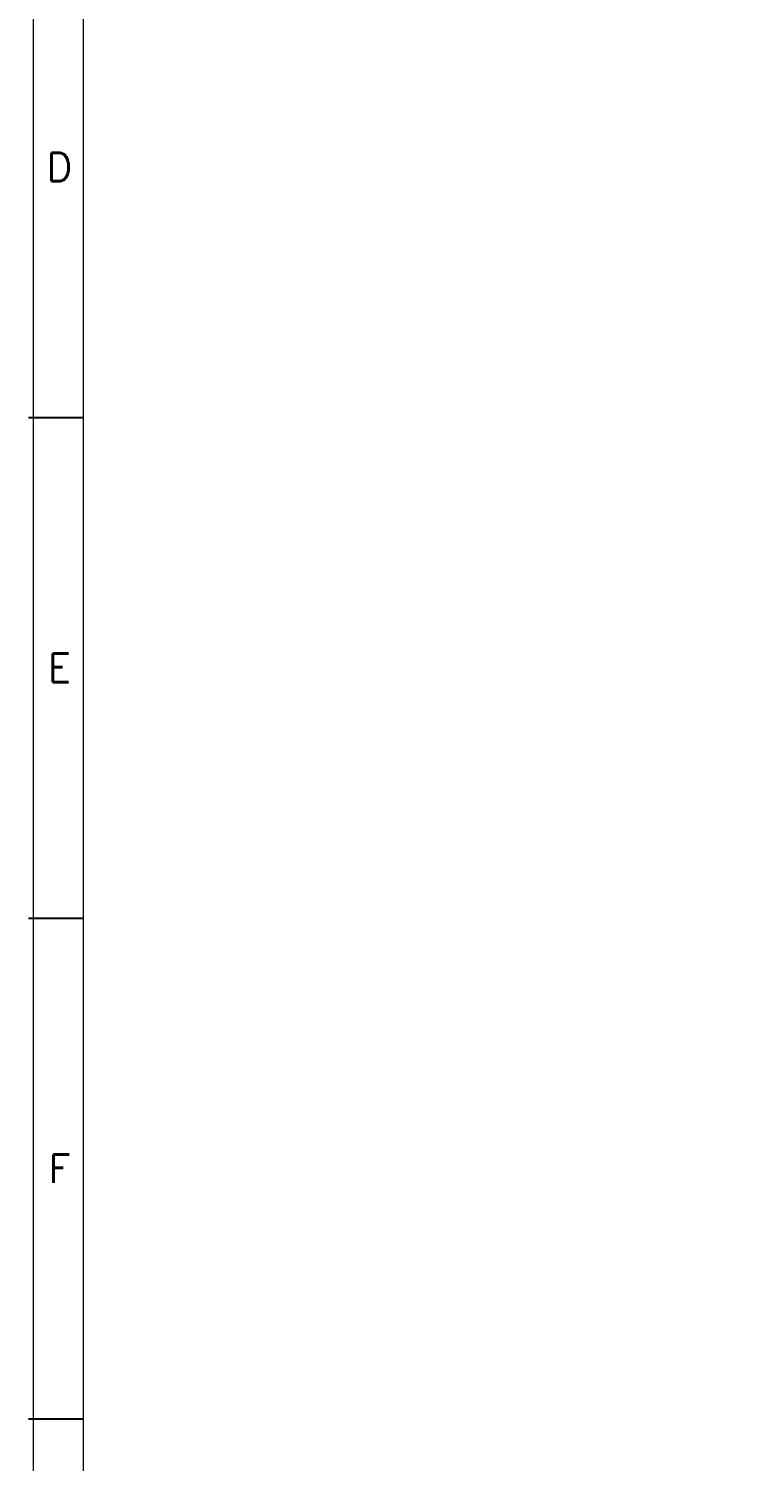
# Model space of a CAD drawing. Header units: millimetres. Extents: x 107 to 2900, y 85 to 3996.
# Drawn here: x 1905.3 to 1992, y 3563.8 to 3735.5 of the extents above; entities that cross this region are included whole.
import ezdxf
from ezdxf.enums import TextEntityAlignment as Align

# ---------------------------------------------------------------- set-up
doc = ezdxf.new("R2010")
doc.units = ezdxf.units.MM
for name, color, linetype in [('20', 2, 'Continuous'), ('30', 3, 'Continuous'), ('70', 7, 'Continuous')]:
    doc.layers.add(name, color=color, linetype=linetype)
doc.styles.add('SIMPLEX', font='SIMPLEX')

msp = doc.modelspace()

# ---------------------------------------------------------------- linework, layer by layer
at = {"layer": '20', "color": 0, "lineweight": 13}
msp.add_lwpolyline([(1911.869, 3444.927), (1911.869, 3922.327), (2658.669, 3922.327), (2658.669, 3389.527)], dxfattribs=at)
at = {"layer": '30', "color": 0}
for p, q in [((1905.269, 3688.927), (1911.869, 3688.927)), ((1905.269, 3628.927), (1911.869, 3628.927)), ((1905.269, 3568.927), (1911.869, 3568.927))]:
    msp.add_line(p, q, dxfattribs=at)
at = {"layer": '70', "color": 0, "lineweight": 13}
msp.add_lwpolyline([(2664.669, 3389.527), (1905.869, 3389.527), (1905.869, 3928.327), (2664.669, 3928.327)], close=True, dxfattribs=at)

# ---------------------------------------------------------------- texts
at = {"layer": '30', "color": 0, "style": 'SIMPLEX'}
for s, p in [('D', (1908.969, 3718.927)), ('E', (1908.969, 3658.927)), ('F', (1908.969, 3598.927))]:
    msp.add_text(s, height=3.4, dxfattribs=at).set_placement(p, align=Align.MIDDLE)

doc.saveas('drawing.dxf')
